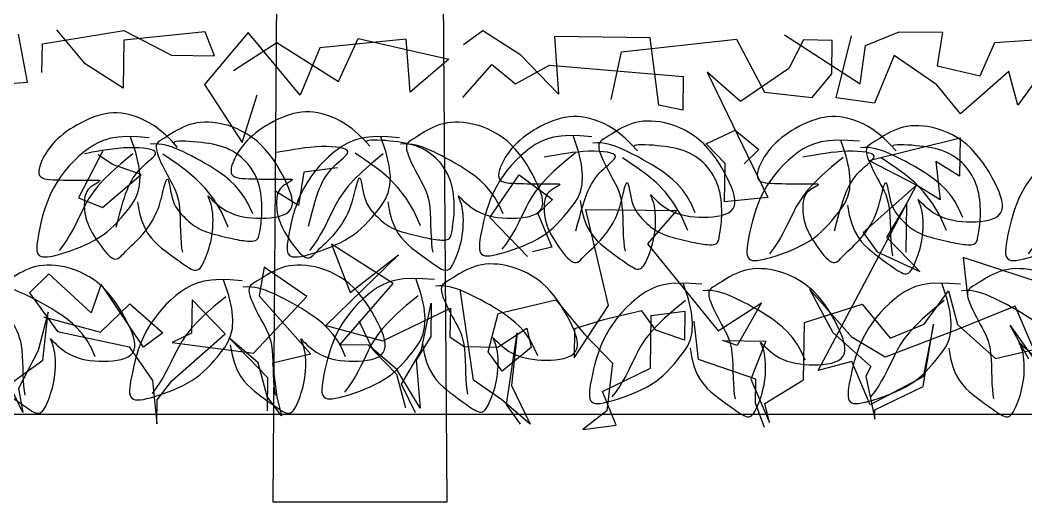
# Model space of a CAD drawing. Extents: x 941299 to 942979, y 2579300 to 2579597.
# Drawn here: x 941851.065 to 941854.427, y 2579503.507 to 2579505.115 of the extents above; entities that cross this region are included whole.
import ezdxf

# ---------------------------------------------------------------- set-up
doc = ezdxf.new("R2010")
doc.units = 0
doc.layers.get('0').update_dxf_attribs({"linetype": 'CONTINUOUS'})
for name, color, linetype in [('fz', 7, 'CONTINUOUS'), ('LH', 94, 'CONTINUOUS'), ('尺寸标注', 2, 'CONTINUOUS'), ('灯杆', 4, 'CONTINUOUS')]:
    doc.layers.add(name, color=color, linetype=linetype)

# ---------------------------------------------------------------- blocks, each defined once
blk = doc.blocks.new('低路灯')
at = {"layer": '灯杆'}
for p, q in [((-0.1519, 19.7546), (-0.291, 0)), ((0.291, 0), (0.1519, 19.7546)), ((-0.291, 0), (0.291, 0))]:
    blk.add_line(p, q, dxfattribs=at)
blk = doc.blocks.new('LIM43')
at = {"color": 98}
for p, q in [((942285.2907, 2579500.6116), (942285.2609, 2579500.7719)), ((942285.3405, 2579500.7388), (942285.6132, 2579500.7831)), ((942285.4836, 2579500.6729), (942285.3891, 2579500.7861)), ((942285.8852, 2579500.7793), (942285.6127, 2579500.7511)), ((942285.6132, 2579500.7831), (942285.7721, 2579500.7009)), ((942286.0292, 2579500.7774), (942285.8828, 2579500.6035)), ((942285.9161, 2579500.699), (942285.8852, 2579500.7793)), ((942286.2023, 2579500.5672), (942286.0292, 2579500.7774)), ((942286.8134, 2579500.7827), (942286.7487, 2579500.7356)), ((942286.9403, 2579500.701), (942286.8134, 2579500.7827)), ((942287.8214, 2579500.7689), (942288.0753, 2579500.6055)), ((942288.093, 2579500.7332), (942288.2057, 2579500.7796)), ((942288.2057, 2579500.7796), (942288.3497, 2579500.7777)), ((942288.3497, 2579500.7777), (942288.3321, 2579500.666)), ((942285.3392, 2579500.6429), (942285.3405, 2579500.7388)), ((942285.6127, 2579500.7511), (942285.6105, 2579500.5912)), ((942285.9794, 2579500.6501), (942286.1247, 2579500.7441)), ((942286.1247, 2579500.7441), (942286.331, 2579500.6134)), ((942286.557, 2579500.7542), (942286.2685, 2579500.7261)), ((942286.331, 2579500.6134), (942286.397, 2579500.7564)), ((942286.397, 2579500.7564), (942286.7001, 2579500.6883)), ((942286.5706, 2579500.5781), (942286.557, 2579500.7542)), ((942287.3732, 2579500.759), (942287.0532, 2579500.7634)), ((942287.0532, 2579500.7634), (942287.0666, 2579500.5713)), ((942287.2765, 2579500.7124), (942287.6612, 2579500.7551)), ((942287.4021, 2579500.5348), (942287.3732, 2579500.759)), ((942287.6612, 2579500.7551), (942287.7548, 2579500.5779)), ((942287.8852, 2579500.752), (942287.8359, 2579500.6568)), ((942287.9812, 2579500.7507), (942287.8852, 2579500.752)), ((942287.9797, 2579500.6388), (942287.9812, 2579500.7507)), ((942287.9946, 2579500.5587), (942288.0454, 2579500.7658)), ((942288.4757, 2579500.632), (942288.5252, 2579500.7433)), ((942288.5252, 2579500.7433), (942288.7175, 2579500.7566)), ((942285.7721, 2579500.7009), (942285.9161, 2579500.699)), ((942286.2685, 2579500.7261), (942286.2023, 2579500.5672)), ((942287.0666, 2579500.5713), (942286.9403, 2579500.701)), ((942287.2424, 2579500.5529), (942287.2765, 2579500.7124)), ((942288.0753, 2579500.6055), (942288.093, 2579500.7332)), ((942288.1886, 2579500.6999), (942288.1224, 2579500.5409)), ((942288.3313, 2579500.602), (942288.1886, 2579500.6999)), ((942285.6105, 2579500.5912), (942285.4836, 2579500.6729)), ((942286.7001, 2579500.6883), (942286.5706, 2579500.5781)), ((942286.7463, 2579500.5597), (942286.8439, 2579500.6703)), ((942286.8439, 2579500.6703), (942286.923, 2579500.6053)), ((942286.923, 2579500.6053), (942287.0359, 2579500.6677)), ((942287.0359, 2579500.6677), (942287.4835, 2579500.6296)), ((942288.7166, 2579500.6927), (942288.6024, 2579500.5344)), ((942287.6744, 2579500.547), (942287.5637, 2579500.6445)), ((942287.5637, 2579500.6445), (942287.766, 2579500.226)), ((942287.8359, 2579500.6568), (942287.6744, 2579500.547)), ((942287.9146, 2579500.5598), (942287.9797, 2579500.6388)), ((942288.3321, 2579500.666), (942288.4757, 2579500.632)), ((942288.5719, 2579500.6467), (942288.41, 2579500.505)), ((942288.6024, 2579500.5344), (942288.5719, 2579500.6467)), ((942284.9543, 2579500.5842), (942285.2907, 2579500.6116)), ((942285.8828, 2579500.6035), (942286.0081, 2579500.4099)), ((942287.4835, 2579500.6296), (942287.4819, 2579500.5177)), ((942288.41, 2579500.505), (942288.3313, 2579500.602)), ((942286.0081, 2579500.4099), (942286.0583, 2579500.5691)), ((942287.7548, 2579500.5779), (942287.9146, 2579500.5598)), ((942287.4819, 2579500.5177), (942287.4021, 2579500.5348)), ((942288.1224, 2579500.5409), (942287.9946, 2579500.5587)), ((942287.5604, 2579500.4047), (942287.6571, 2579500.4513)), ((942287.6571, 2579500.4513), (942287.7362, 2579500.3863)), ((942287.6235, 2579500.3399), (942287.5604, 2579500.4047)), ((942288.1038, 2579500.3493), (942288.4089, 2579500.4251)), ((942288.4089, 2579500.4251), (942288.4071, 2579500.2972)), ((942285.5437, 2579500.3843), (942285.4615, 2579500.2255)), ((942285.575, 2579500.3359), (942285.5275, 2579500.3685)), ((942287.7362, 2579500.3863), (942287.6875, 2579500.339)), ((942285.6706, 2579500.3026), (942285.575, 2579500.3359)), ((942287.6218, 2579500.212), (942287.6235, 2579500.3399)), ((942288.2627, 2579500.2672), (942288.1038, 2579500.3493)), ((942288.3278, 2579500.3462), (942288.342, 2579500.2181)), ((942288.4071, 2579500.2972), (942288.3278, 2579500.3462)), ((942285.5411, 2579500.1925), (942285.6706, 2579500.3026)), ((942286.2148, 2579500.3112), (942286.1973, 2579500.1995)), ((942286.3271, 2579500.3256), (942286.2148, 2579500.3112)), ((942286.8369, 2579500.1588), (942286.9349, 2579500.3013)), ((942286.9349, 2579500.3013), (942287.0458, 2579500.2199)), ((942287.9341, 2579499.6481), (942288.2627, 2579500.2672)), ((942288.2627, 2579500.2672), (942288.0845, 2579500.1097)), ((942288.342, 2579500.2181), (942288.2627, 2579500.2672)), ((942286.1973, 2579500.1995), (942286.118, 2579500.2485)), ((942285.4615, 2579500.2255), (942285.5411, 2579500.1925)), ((942287.0458, 2579500.2199), (942286.9971, 2579500.1726)), ((942287.766, 2579500.226), (942287.6218, 2579500.212)), ((942288.1643, 2579500.0927), (942288.2298, 2579500.2037)), ((942288.2298, 2579500.2037), (942288.2276, 2579500.0438)), ((942286.9971, 2579500.1726), (942287.0436, 2579500.06)), ((942287.1573, 2579500.1864), (942287.4613, 2579500.1822)), ((942287.233, 2579499.8656), (942287.1573, 2579500.1864)), ((942287.4613, 2579500.1822), (942287.3638, 2579500.0716)), ((942286.9631, 2579500.0291), (942286.8369, 2579500.1588)), ((942288.0845, 2579500.1097), (942288.1316, 2579500.0451)), ((942286.5138, 2579499.9393), (942286.3076, 2579500.0701)), ((942286.3076, 2579500.0701), (942286.3694, 2579499.9093)), ((942287.3638, 2579500.0716), (942287.5999, 2579499.7806)), ((942288.2747, 2579499.9792), (942288.1643, 2579500.0927)), ((942286.5311, 2579500.035), (942286.2878, 2579499.7985)), ((942286.3694, 2579499.9093), (942286.5311, 2579500.035)), ((942287.0436, 2579500.06), (942286.9794, 2579500.0449)), ((942288.1316, 2579500.0451), (942288.2747, 2579499.9792)), ((942288.6743, 2579499.9418), (942288.4194, 2579500.0252)), ((942288.4194, 2579500.0252), (942288.4337, 2579499.8971)), ((942285.362, 2579499.9711), (942285.2971, 2579499.908)), ((942285.5043, 2579499.8412), (942285.362, 2579499.9711)), ((942286.0825, 2579499.9932), (942286.0652, 2579499.8975)), ((942286.2252, 2579499.8953), (942286.0825, 2579499.9932)), ((942285.5376, 2579499.9367), (942285.5043, 2579499.8412)), ((942285.6787, 2579499.7269), (942285.5376, 2579499.9367)), ((942286.335, 2579499.7339), (942286.5138, 2579499.9393)), ((942285.2971, 2579499.908), (942285.3914, 2579499.7788)), ((942286.0465, 2579499.7059), (942286.2252, 2579499.8953)), ((942286.0652, 2579499.8975), (942286.2385, 2579499.7033)), ((942286.7815, 2579499.6159), (942286.7376, 2579499.9203)), ((942287.9059, 2579499.9203), (942287.9839, 2579499.7753)), ((942288.0477, 2579499.7585), (942287.9059, 2579499.9203)), ((942288.2883, 2579499.8032), (942288.3699, 2579499.914)), ((942288.3699, 2579499.914), (942288.4003, 2579499.8016)), ((942285.5354, 2579499.7768), (942285.6327, 2579499.8714)), ((942285.6327, 2579499.8714), (942285.7434, 2579499.774)), ((942285.8409, 2579499.8846), (942285.8394, 2579499.7727)), ((942285.9514, 2579499.7711), (942285.8409, 2579499.8846)), ((942286.6068, 2579499.7142), (942286.6409, 2579499.8736)), ((942286.6409, 2579499.8736), (942286.6394, 2579499.7617)), ((942286.8645, 2579499.8386), (942287.0572, 2579499.8839)), ((942287.0572, 2579499.8839), (942287.1517, 2579499.7707)), ((942287.1186, 2579499.6912), (942287.233, 2579499.8656)), ((942287.5999, 2579499.7806), (942287.7452, 2579499.8745)), ((942287.7452, 2579499.8745), (942287.6632, 2579499.7318)), ((942287.8883, 2579499.8086), (942288.0812, 2579499.8699)), ((942288.0812, 2579499.8699), (942288.1757, 2579499.7567)), ((942288.5932, 2579499.863), (942288.4001, 2579499.7856)), ((942288.6553, 2579499.7182), (942288.5932, 2579499.863)), ((942285.3603, 2579499.8432), (942285.3265, 2579499.7157)), ((942285.3421, 2579499.6835), (942285.3603, 2579499.8432)), ((942285.344, 2579499.8274), (942285.5354, 2579499.7768)), ((942286.4792, 2579499.7479), (942286.7047, 2579499.8568)), ((942286.7047, 2579499.8568), (942286.7034, 2579499.7609)), ((942286.8308, 2579499.7112), (942286.8645, 2579499.8386)), ((942287.3447, 2579499.848), (942287.2163, 2579499.8178)), ((942287.3919, 2579499.7834), (942287.3447, 2579499.848)), ((942287.3741, 2579499.6558), (942287.3765, 2579499.8316)), ((942287.3765, 2579499.8316), (942287.4888, 2579499.8461)), ((942287.4888, 2579499.8461), (942287.4874, 2579499.7502)), ((942286.2878, 2579499.7985), (942286.4792, 2579499.7479)), ((942286.4468, 2579499.7164), (942286.4001, 2579499.813)), ((942287.2163, 2579499.8178), (942287.1199, 2579499.7872)), ((942287.5346, 2579499.6856), (942287.5203, 2579499.8137)), ((942287.8857, 2579499.6168), (942287.8883, 2579499.8086)), ((942288.1757, 2579499.7567), (942288.2883, 2579499.8032)), ((942288.2855, 2579499.5953), (942288.3203, 2579499.8027)), ((942288.3203, 2579499.8027), (942288.2859, 2579499.6273)), ((942288.4003, 2579499.8016), (942288.5268, 2579499.688)), ((942288.6388, 2579499.6865), (942288.5763, 2579499.7992)), ((942288.5763, 2579499.7992), (942288.7019, 2579499.6216)), ((942285.3914, 2579499.7788), (942285.6307, 2579499.7276)), ((942285.7434, 2579499.774), (942285.6787, 2579499.7269)), ((942285.7732, 2579499.6137), (942285.9514, 2579499.7711)), ((942285.8394, 2579499.7727), (942285.775, 2579499.7416)), ((942286.6394, 2579499.7617), (942286.5903, 2579499.6825)), ((942286.7034, 2579499.7609), (942286.751, 2579499.7282)), ((942286.863, 2579499.7267), (942286.9599, 2579499.7893)), ((942286.8924, 2579499.5344), (942286.9276, 2579499.7738)), ((942286.9276, 2579499.7738), (942286.9092, 2579499.5982)), ((942286.9599, 2579499.7893), (942286.975, 2579499.7252)), ((942287.1199, 2579499.7872), (942287.1186, 2579499.6912)), ((942287.1517, 2579499.7707), (942287.2463, 2579499.6735)), ((942287.4874, 2579499.7502), (942287.3919, 2579499.7834)), ((942287.9839, 2579499.7753), (942288.1104, 2579499.6617)), ((942288.1588, 2579499.693), (942288.0477, 2579499.7585)), ((942288.4001, 2579499.7856), (942288.1588, 2579499.693)), ((942285.6307, 2579499.7276), (942285.7092, 2579499.6146)), ((942285.775, 2579499.7416), (942286.0465, 2579499.7059)), ((942286.0621, 2579499.6737), (942285.9672, 2579499.7549)), ((942285.9672, 2579499.7549), (942286.0934, 2579499.6253)), ((942286.431, 2579499.7326), (942286.335, 2579499.7339)), ((942286.5259, 2579499.6514), (942286.431, 2579499.7326)), ((942286.751, 2579499.7282), (942286.863, 2579499.7267)), ((942286.975, 2579499.7252), (942286.8779, 2579499.6466)), ((942287.6154, 2579499.7484), (942287.7594, 2579499.7464)), ((942287.6632, 2579499.7318), (942287.6154, 2579499.7484)), ((942287.7594, 2579499.7464), (942287.7097, 2579499.6192)), ((942285.3265, 2579499.7157), (942285.2608, 2579499.5887)), ((942286.2385, 2579499.7033), (942286.1101, 2579499.673)), ((942286.5257, 2579499.6354), (942286.4468, 2579499.7164)), ((942286.5412, 2579499.6032), (942286.6068, 2579499.7142)), ((942286.8779, 2579499.6466), (942286.8308, 2579499.7112)), ((942288.5268, 2579499.688), (942288.6553, 2579499.7182)), ((942285.2128, 2579499.5894), (942285.3421, 2579499.6835)), ((942286.0926, 2579499.5614), (942286.0621, 2579499.6737)), ((942286.1101, 2579499.673), (942286.1246, 2579499.5609)), ((942286.5903, 2579499.6825), (942286.6041, 2579499.5224)), ((942287.2463, 2579499.6735), (942287.2282, 2579499.5139)), ((942287.7257, 2579499.619), (942287.5346, 2579499.6856)), ((942288.0466, 2579499.6786), (942287.9341, 2579499.6481)), ((942288.1086, 2579499.5338), (942288.0466, 2579499.6786)), ((942288.1104, 2579499.6617), (942288.0939, 2579499.6299)), ((942285.2757, 2579499.5086), (942285.2134, 2579499.6373)), ((942286.0934, 2579499.6253), (942286.0919, 2579499.5134)), ((942286.5561, 2579499.523), (942286.5257, 2579499.6354)), ((942286.6041, 2579499.5224), (942286.5259, 2579499.6514)), ((942287.213, 2579499.578), (942287.3741, 2579499.6558)), ((942288.0939, 2579499.6299), (942288.124, 2579499.4856)), ((942288.2859, 2579499.6273), (942288.1086, 2579499.5338)), ((942285.7092, 2579499.6146), (942285.7232, 2579499.4705)), ((942285.7243, 2579499.5504), (942285.7732, 2579499.6137)), ((942286.5879, 2579499.5066), (942286.5412, 2579499.6032)), ((942286.8766, 2579499.5506), (942286.7815, 2579499.6159)), ((942286.9092, 2579499.5982), (942286.9715, 2579499.4694)), ((942287.7097, 2579499.6192), (942287.7717, 2579499.4745)), ((942287.7246, 2579499.5391), (942287.7257, 2579499.619)), ((942287.7566, 2579499.5386), (942287.8857, 2579499.6168)), ((942288.1244, 2579499.5176), (942288.2855, 2579499.5953)), ((942285.2608, 2579499.5887), (942285.2757, 2579499.5086)), ((942286.1397, 2579499.4968), (942286.0926, 2579499.5614)), ((942286.1246, 2579499.5609), (942286.1397, 2579499.4968)), ((942287.2595, 2579499.4655), (942287.213, 2579499.578)), ((942285.7232, 2579499.4705), (942285.7243, 2579499.5504)), ((942286.9715, 2579499.4694), (942286.8766, 2579499.5506)), ((942286.9395, 2579499.4698), (942286.8924, 2579499.5344)), ((942287.7555, 2579499.4587), (942287.7246, 2579499.5391)), ((942287.7717, 2579499.4745), (942287.7566, 2579499.5386)), ((942287.2282, 2579499.5139), (942287.1473, 2579499.451)), ((942288.124, 2579499.4856), (942288.1244, 2579499.5176)), ((942287.1473, 2579499.451), (942287.2595, 2579499.4655))]:
    blk.add_line(p, q, dxfattribs=at)
blk = doc.blocks.new('花')
at = {"layer": 'LH', "color": 12}
for p, q in [((0.6366, 0.4716), (0.6241, 0.4688)), ((0.6496, 0.4736), (0.6366, 0.4716)), ((0.6634, 0.4747), (0.6496, 0.4736)), ((0.6779, 0.4749), (0.6634, 0.4747)), ((0.6932, 0.4741), (0.6779, 0.4749)), ((0.7092, 0.4722), (0.6932, 0.4741)), ((0.7259, 0.4693), (0.7092, 0.4722)), ((0.5604, 0.4387), (0.5514, 0.4325)), ((0.5698, 0.4448), (0.5604, 0.4387)), ((0.5797, 0.4507), (0.5698, 0.4448)), ((0.5901, 0.4561), (0.5797, 0.4507)), ((0.6009, 0.461), (0.5901, 0.4561)), ((0.6123, 0.4652), (0.6009, 0.461)), ((0.6241, 0.4688), (0.6123, 0.4652)), ((0.7431, 0.4652), (0.7259, 0.4693)), ((0.7605, 0.4599), (0.7431, 0.4652)), ((0.7779, 0.4533), (0.7605, 0.4599)), ((0.7953, 0.4454), (0.7779, 0.4533)), ((0.8123, 0.4361), (0.7953, 0.4454)), ((-0.5172, 0.4041), (-0.5303, 0.4)), ((-0.5041, 0.4071), (-0.5172, 0.4041)), ((-0.4909, 0.4092), (-0.5041, 0.4071)), ((-0.4776, 0.4103), (-0.4909, 0.4092)), ((-0.4639, 0.4103), (-0.4776, 0.4103)), ((-0.4498, 0.4093), (-0.4639, 0.4103)), ((-0.4351, 0.4072), (-0.4498, 0.4093)), ((-0.4197, 0.4041), (-0.4351, 0.4072)), ((-0.4036, 0.3998), (-0.4197, 0.4041)), ((0.3964, 0.4039), (0.3674, 0.3998)), ((0.4303, 0.4061), (0.3964, 0.4039)), ((0.4295, 0.3534), (0.4075, 0.4044)), ((0.47, 0.4062), (0.4303, 0.4061)), ((0.5141, 0.4049), (0.5084, 0.4007)), ((0.5205, 0.4095), (0.5141, 0.4049)), ((0.5274, 0.4146), (0.5205, 0.4095)), ((0.5349, 0.4203), (0.5274, 0.4146)), ((0.5429, 0.4263), (0.5349, 0.4203)), ((0.5514, 0.4325), (0.5429, 0.4263)), ((0.8287, 0.4253), (0.8123, 0.4361)), ((0.8445, 0.4131), (0.8287, 0.4253)), ((0.8595, 0.3996), (0.8445, 0.4131)), ((-0.5828, 0.3754), (-0.5955, 0.3677)), ((-0.5698, 0.3826), (-0.5828, 0.3754)), ((-0.5567, 0.3892), (-0.5698, 0.3826)), ((-0.5435, 0.395), (-0.5567, 0.3892)), ((-0.5303, 0.4), (-0.5435, 0.395)), ((-0.3867, 0.3941), (-0.4036, 0.3998)), ((-0.369, 0.3867), (-0.3867, 0.3941)), ((-0.3504, 0.3772), (-0.369, 0.3867)), ((-0.331, 0.3653), (-0.3504, 0.3772)), ((0.3021, 0.3764), (0.2851, 0.3652)), ((0.321, 0.3859), (0.3021, 0.3764)), ((0.3425, 0.3937), (0.321, 0.3859)), ((0.3674, 0.3998), (0.3425, 0.3937)), ((0.4891, 0.387), (0.4751, 0.385)), ((0.5023, 0.3878), (0.4891, 0.387)), ((0.4954, 0.3823), (0.4953, 0.3759)), ((0.4953, 0.3759), (0.4968, 0.3682)), ((0.4969, 0.3877), (0.4954, 0.3823)), ((0.4996, 0.3924), (0.4969, 0.3877)), ((0.5035, 0.3966), (0.4996, 0.3924)), ((0.5147, 0.3874), (0.5023, 0.3878)), ((0.5084, 0.4007), (0.5035, 0.3966)), ((0.5267, 0.3861), (0.5147, 0.3874)), ((0.5385, 0.3838), (0.5267, 0.3861)), ((0.5503, 0.3808), (0.5385, 0.3838)), ((0.5622, 0.3771), (0.5503, 0.3808)), ((0.5745, 0.373), (0.5622, 0.3771)), ((0.5875, 0.3683), (0.5745, 0.373)), ((0.8738, 0.3851), (0.8595, 0.3996)), ((0.8872, 0.3699), (0.8738, 0.3851)), ((0.8998, 0.3542), (0.8872, 0.3699)), ((-0.6308, 0.3427), (-0.6414, 0.334)), ((-0.6196, 0.3512), (-0.6308, 0.3427)), ((-0.6078, 0.3596), (-0.6196, 0.3512)), ((-0.5955, 0.3677), (-0.6078, 0.3596)), ((-0.3106, 0.3508), (-0.331, 0.3653)), ((-0.2893, 0.3332), (-0.3106, 0.3508)), ((0.2535, 0.3385), (0.2384, 0.3231)), ((0.2691, 0.3526), (0.2535, 0.3385)), ((0.2851, 0.3652), (0.2691, 0.3526)), ((0.4201, 0.348), (0.3832, 0.3123)), ((0.4433, 0.3104), (0.4295, 0.3534)), ((0.4968, 0.3682), (0.5, 0.3591)), ((0.5, 0.3591), (0.5045, 0.3487)), ((0.5045, 0.3487), (0.5103, 0.3374)), ((0.5103, 0.3374), (0.5169, 0.3254)), ((0.601, 0.3633), (0.5875, 0.3683)), ((0.6152, 0.3577), (0.601, 0.3633)), ((0.63, 0.3515), (0.6152, 0.3577)), ((0.6454, 0.3448), (0.63, 0.3515)), ((0.6615, 0.3373), (0.6454, 0.3448)), ((0.6782, 0.3292), (0.6615, 0.3373)), ((0.9116, 0.3382), (0.8998, 0.3542)), ((0.9225, 0.3222), (0.9116, 0.3382)), ((-0.6691, 0.3072), (-0.6772, 0.2977)), ((-0.6605, 0.3163), (-0.6691, 0.3072)), ((-0.6512, 0.3253), (-0.6605, 0.3163)), ((-0.6414, 0.334), (-0.6512, 0.3253)), ((-0.267, 0.3124), (-0.2893, 0.3332)), ((-0.2776, 0.3296), (-0.2796, 0.3273)), ((-0.2724, 0.3315), (-0.2776, 0.3296)), ((-0.2646, 0.333), (-0.2724, 0.3315)), ((-0.2545, 0.3341), (-0.2646, 0.333)), ((-0.2428, 0.3349), (-0.2545, 0.3341)), ((-0.2299, 0.3354), (-0.2428, 0.3349)), ((-0.2163, 0.3356), (-0.2299, 0.3354)), ((-0.2025, 0.3355), (-0.2163, 0.3356)), ((-0.1889, 0.3352), (-0.2025, 0.3355)), ((-0.1756, 0.3347), (-0.1889, 0.3352)), ((-0.1627, 0.3338), (-0.1756, 0.3347)), ((-0.1502, 0.3326), (-0.1627, 0.3338)), ((-0.1379, 0.3309), (-0.1502, 0.3326)), ((-0.1261, 0.3288), (-0.1379, 0.3309)), ((-0.1145, 0.3262), (-0.1261, 0.3288)), ((-0.1034, 0.323), (-0.1145, 0.3262)), ((-0.0926, 0.3192), (-0.1034, 0.323)), ((-0.0822, 0.3148), (-0.0926, 0.3192)), ((-0.0723, 0.3098), (-0.0822, 0.3148)), ((-0.0627, 0.3043), (-0.0723, 0.3098)), ((-0.0535, 0.2983), (-0.0627, 0.3043)), ((0.2238, 0.3066), (0.21, 0.2891)), ((0.2384, 0.3231), (0.2238, 0.3066)), ((0.3832, 0.3123), (0.3533, 0.281)), ((0.45, 0.2744), (0.4433, 0.3104)), ((0.5169, 0.3254), (0.5242, 0.3132)), ((0.5242, 0.3132), (0.5318, 0.3009)), ((0.6956, 0.3202), (0.6782, 0.3292)), ((0.7136, 0.3104), (0.6956, 0.3202)), ((0.732, 0.2992), (0.7136, 0.3104)), ((0.9325, 0.3065), (0.9225, 0.3222)), ((0.9415, 0.2913), (0.9325, 0.3065)), ((-0.6917, 0.2777), (-0.6983, 0.267)), ((-0.6847, 0.2879), (-0.6917, 0.2777)), ((-0.6772, 0.2977), (-0.6847, 0.2879)), ((-0.5503, 0.2725), (-0.5639, 0.2687)), ((-0.5352, 0.2765), (-0.5503, 0.2725)), ((-0.5189, 0.2807), (-0.5352, 0.2765)), ((-0.5016, 0.2848), (-0.5189, 0.2807)), ((-0.4836, 0.2888), (-0.5016, 0.2848)), ((-0.4653, 0.2923), (-0.4836, 0.2888)), ((-0.447, 0.2954), (-0.4653, 0.2923)), ((-0.4289, 0.2977), (-0.447, 0.2954)), ((-0.4114, 0.2993), (-0.4289, 0.2977)), ((-0.3949, 0.3002), (-0.4114, 0.2993)), ((-0.3799, 0.3003), (-0.3949, 0.3002)), ((-0.3666, 0.2996), (-0.3799, 0.3003)), ((-0.3555, 0.2981), (-0.3666, 0.2996)), ((-0.3469, 0.2958), (-0.3555, 0.2981)), ((-0.3528, 0.2656), (-0.3467, 0.2722)), ((-0.3413, 0.2926), (-0.3469, 0.2958)), ((-0.3467, 0.2722), (-0.342, 0.2784)), ((-0.342, 0.2784), (-0.3393, 0.2838)), ((-0.3389, 0.2886), (-0.3413, 0.2926)), ((-0.3393, 0.2838), (-0.3389, 0.2886)), ((-0.2887, 0.2709), (-0.3142, 0.2852)), ((-0.2597, 0.2546), (-0.2887, 0.2709)), ((-0.0448, 0.2918), (-0.0535, 0.2983)), ((-0.0365, 0.2849), (-0.0448, 0.2918)), ((-0.0287, 0.2775), (-0.0365, 0.2849)), ((-0.0214, 0.2698), (-0.0287, 0.2775)), ((-0.0145, 0.2617), (-0.0214, 0.2698)), ((0.1971, 0.2707), (0.1851, 0.2516)), ((0.21, 0.2891), (0.1971, 0.2707)), ((0.3533, 0.281), (0.3296, 0.2535)), ((0.4509, 0.2443), (0.45, 0.2744)), ((0.5318, 0.3009), (0.5395, 0.2889)), ((0.5395, 0.2889), (0.547, 0.2775)), ((0.547, 0.2775), (0.554, 0.2669)), ((0.7506, 0.2864), (0.732, 0.2992)), ((0.7689, 0.2715), (0.7506, 0.2864)), ((0.7869, 0.254), (0.7689, 0.2715)), ((0.9494, 0.2767), (0.9415, 0.2913)), ((0.9559, 0.2627), (0.9494, 0.2767)), ((-0.7098, 0.2444), (-0.7146, 0.2331)), ((-0.7044, 0.2558), (-0.7098, 0.2444)), ((-0.6983, 0.267), (-0.7044, 0.2558)), ((-0.5639, 0.2687), (-0.5755, 0.2654)), ((-0.382, 0.2348), (-0.3749, 0.2429)), ((-0.3749, 0.2429), (-0.3674, 0.2508)), ((-0.3674, 0.2508), (-0.3598, 0.2584)), ((-0.3598, 0.2584), (-0.3528, 0.2656)), ((-0.2285, 0.2353), (-0.2597, 0.2546)), ((-0.0081, 0.2531), (-0.0145, 0.2617)), ((-0.0021, 0.2443), (-0.0081, 0.2531)), ((0.0033, 0.235), (-0.0021, 0.2443)), ((0.1851, 0.2516), (0.1743, 0.232)), ((0.3296, 0.2535), (0.311, 0.2291)), ((0.4471, 0.2192), (0.4509, 0.2443)), ((0.554, 0.2669), (0.5606, 0.2568)), ((0.5606, 0.2568), (0.5668, 0.2468)), ((0.5668, 0.2468), (0.5724, 0.2364)), ((0.5724, 0.2364), (0.5775, 0.2253)), ((0.8042, 0.2335), (0.7869, 0.254)), ((0.9608, 0.2496), (0.9559, 0.2627)), ((0.964, 0.2372), (0.9608, 0.2496)), ((0.9651, 0.2258), (0.964, 0.2372)), ((-0.7212, 0.2114), (-0.7228, 0.2017)), ((-0.7184, 0.222), (-0.7212, 0.2114)), ((-0.7146, 0.2331), (-0.7184, 0.222)), ((-0.4061, 0.1988), (-0.4008, 0.2084)), ((-0.4008, 0.2084), (-0.395, 0.2175)), ((-0.395, 0.2175), (-0.3887, 0.2263)), ((-0.3887, 0.2263), (-0.382, 0.2348)), ((-0.2954, 0.2), (-0.2937, 0.203)), ((-0.2937, 0.203), (-0.2919, 0.2039)), ((-0.2919, 0.2039), (-0.29, 0.2024)), ((-0.29, 0.2024), (-0.288, 0.1984)), ((-0.1961, 0.2122), (-0.2285, 0.2353)), ((-0.1637, 0.1842), (-0.1961, 0.2122)), ((0.0082, 0.2254), (0.0033, 0.235)), ((0.0127, 0.2155), (0.0082, 0.2254)), ((0.0166, 0.2052), (0.0127, 0.2155)), ((0.02, 0.1945), (0.0166, 0.2052)), ((0.1648, 0.2119), (0.1566, 0.1916)), ((0.1743, 0.232), (0.1648, 0.2119)), ((0.2967, 0.2074), (0.2857, 0.1875)), ((0.311, 0.2291), (0.2967, 0.2074)), ((0.4399, 0.198), (0.4471, 0.2192)), ((0.5775, 0.2253), (0.582, 0.2129)), ((0.582, 0.2129), (0.5861, 0.1991)), ((0.682, 0.2284), (0.682, 0.2291)), ((0.682, 0.2291), (0.6836, 0.2281)), ((0.6831, 0.2259), (0.682, 0.2284)), ((0.6852, 0.222), (0.6831, 0.2259)), ((0.6836, 0.2281), (0.6869, 0.2253)), ((0.688, 0.2166), (0.6852, 0.222)), ((0.6869, 0.2253), (0.6919, 0.221)), ((0.6911, 0.2099), (0.688, 0.2166)), ((0.6944, 0.202), (0.6911, 0.2099)), ((0.6919, 0.221), (0.6984, 0.2155)), ((0.6974, 0.1929), (0.6944, 0.202)), ((0.6984, 0.2155), (0.7063, 0.2092)), ((0.7063, 0.2092), (0.7154, 0.2025)), ((0.7154, 0.2025), (0.7257, 0.1957)), ((0.8205, 0.2097), (0.8042, 0.2335)), ((0.8356, 0.182), (0.8205, 0.2097)), ((0.9544, 0.1981), (0.9605, 0.2062)), ((0.9605, 0.2062), (0.964, 0.2155)), ((0.964, 0.2155), (0.9651, 0.2258)), ((-0.7228, 0.2017), (-0.723, 0.1931)), ((-0.723, 0.1931), (-0.7218, 0.1859)), ((-0.7218, 0.1859), (-0.7189, 0.1803)), ((-0.7189, 0.1803), (-0.7145, 0.1761)), ((-0.7145, 0.1761), (-0.7087, 0.1731)), ((-0.7087, 0.1731), (-0.7016, 0.1713)), ((-0.7016, 0.1713), (-0.6933, 0.1703)), ((-0.6933, 0.1703), (-0.6839, 0.17)), ((-0.6839, 0.17), (-0.6736, 0.1701)), ((-0.6736, 0.1701), (-0.6625, 0.1706)), ((-0.6625, 0.1706), (-0.6506, 0.1712)), ((-0.6506, 0.1712), (-0.6383, 0.1719)), ((-0.6383, 0.1719), (-0.6256, 0.1727)), ((-0.6256, 0.1727), (-0.6128, 0.1735)), ((-0.6128, 0.1735), (-0.6001, 0.1744)), ((-0.6001, 0.1744), (-0.5877, 0.1754)), ((-0.5877, 0.1754), (-0.5757, 0.1764)), ((-0.5757, 0.1764), (-0.5644, 0.1774)), ((-0.5644, 0.1774), (-0.5539, 0.1785)), ((-0.5539, 0.1785), (-0.5445, 0.1794)), ((-0.5445, 0.1794), (-0.5362, 0.1803)), ((-0.5362, 0.1803), (-0.5291, 0.1808)), ((-0.5294, 0.1686), (-0.5348, 0.1647)), ((-0.5245, 0.1721), (-0.5294, 0.1686)), ((-0.5291, 0.1808), (-0.5235, 0.1811)), ((-0.5204, 0.175), (-0.5245, 0.1721)), ((-0.5235, 0.1811), (-0.5194, 0.181)), ((-0.5176, 0.1774), (-0.5204, 0.175)), ((-0.5194, 0.181), (-0.517, 0.1804)), ((-0.5164, 0.1792), (-0.5176, 0.1774)), ((-0.517, 0.1804), (-0.5164, 0.1792)), ((-0.4198, 0.1674), (-0.4157, 0.1784)), ((-0.4157, 0.1784), (-0.4111, 0.1888)), ((-0.4111, 0.1888), (-0.4061, 0.1988)), ((-0.3029, 0.1655), (-0.3015, 0.1739)), ((-0.3015, 0.1739), (-0.3001, 0.1819)), ((-0.3001, 0.1819), (-0.2986, 0.1891)), ((-0.2986, 0.1891), (-0.297, 0.1952)), ((-0.297, 0.1952), (-0.2954, 0.2)), ((-0.288, 0.1984), (-0.2858, 0.1921)), ((-0.2858, 0.1921), (-0.2835, 0.184)), ((-0.2835, 0.184), (-0.2809, 0.1747)), ((-0.2809, 0.1747), (-0.278, 0.1644)), ((-0.1322, 0.1503), (-0.1637, 0.1842)), ((0.023, 0.1837), (0.02, 0.1945)), ((0.0254, 0.1727), (0.023, 0.1837)), ((0.0275, 0.1617), (0.0254, 0.1727)), ((0.1498, 0.1712), (0.1441, 0.1509)), ((0.1566, 0.1916), (0.1498, 0.1712)), ((0.277, 0.169), (0.2696, 0.1513)), ((0.2857, 0.1875), (0.277, 0.169)), ((0.42, 0.1633), (0.4305, 0.1797)), ((0.4305, 0.1797), (0.4399, 0.198)), ((0.4485, 0.19), (0.4569, 0.1573)), ((0.5861, 0.1991), (0.5896, 0.1832)), ((0.5896, 0.1832), (0.5926, 0.1651)), ((0.7001, 0.1829), (0.6974, 0.1929)), ((0.7023, 0.1721), (0.7001, 0.1829)), ((0.704, 0.1607), (0.7023, 0.1721)), ((0.7257, 0.1957), (0.737, 0.1893)), ((0.737, 0.1893), (0.7492, 0.1834)), ((0.7492, 0.1834), (0.762, 0.1786)), ((0.762, 0.1786), (0.7756, 0.1747)), ((0.7756, 0.1747), (0.7896, 0.1717)), ((0.7896, 0.1717), (0.8042, 0.1696)), ((0.8042, 0.1696), (0.8191, 0.1684)), ((0.8191, 0.1684), (0.8343, 0.1679)), ((0.8343, 0.1679), (0.8496, 0.1682)), ((0.8496, 0.1682), (0.8651, 0.1692)), ((0.8651, 0.1692), (0.8805, 0.1708)), ((0.8805, 0.1708), (0.8956, 0.1732)), ((0.8956, 0.1732), (0.91, 0.1763)), ((0.91, 0.1763), (0.9234, 0.1803)), ((0.9234, 0.1803), (0.9355, 0.1852)), ((0.9355, 0.1852), (0.9459, 0.1911)), ((0.9459, 0.1911), (0.9544, 0.1981)), ((-0.5595, 0.1347), (-0.5611, 0.1289)), ((-0.5573, 0.1403), (-0.5595, 0.1347)), ((-0.5543, 0.1457), (-0.5573, 0.1403)), ((-0.5504, 0.1509), (-0.5543, 0.1457)), ((-0.5457, 0.1558), (-0.5504, 0.1509)), ((-0.5404, 0.1604), (-0.5457, 0.1558)), ((-0.5348, 0.1647), (-0.5404, 0.1604)), ((-0.4305, 0.1297), (-0.4272, 0.1434)), ((-0.4272, 0.1434), (-0.4236, 0.1558)), ((-0.4236, 0.1558), (-0.4198, 0.1674)), ((-0.3087, 0.1303), (-0.3071, 0.1393)), ((-0.3071, 0.1393), (-0.3056, 0.1482)), ((-0.3056, 0.1482), (-0.3042, 0.1569)), ((-0.3042, 0.1569), (-0.3029, 0.1655)), ((-0.278, 0.1644), (-0.2747, 0.1537)), ((-0.2747, 0.1537), (-0.2711, 0.1431)), ((-0.2711, 0.1431), (-0.2669, 0.1331)), ((-0.1029, 0.1097), (-0.1322, 0.1503)), ((0.0291, 0.1507), (0.0275, 0.1617)), ((0.0304, 0.1399), (0.0291, 0.1507)), ((0.0313, 0.1293), (0.0304, 0.1399)), ((0.1441, 0.1509), (0.1395, 0.1311)), ((0.2696, 0.1513), (0.2628, 0.1338)), ((0.3992, 0.1331), (0.4096, 0.1478)), ((0.4096, 0.1478), (0.42, 0.1633)), ((0.4569, 0.1573), (0.4671, 0.1299)), ((0.5926, 0.1651), (0.5952, 0.1453)), ((0.5952, 0.1453), (0.5976, 0.1247)), ((0.7053, 0.1487), (0.704, 0.1607)), ((0.7061, 0.1365), (0.7053, 0.1487)), ((0.7065, 0.1242), (0.7061, 0.1365)), ((-0.5626, 0.1166), (-0.5627, 0.1101)), ((-0.5627, 0.1101), (-0.5625, 0.1035)), ((-0.5621, 0.1228), (-0.5626, 0.1166)), ((-0.5625, 0.1035), (-0.5621, 0.0967)), ((-0.5611, 0.1289), (-0.5621, 0.1228)), ((-0.4374, 0.0971), (-0.4339, 0.1144)), ((-0.4339, 0.1144), (-0.4305, 0.1297)), ((-0.3181, 0.0929), (-0.3152, 0.1025)), ((-0.3152, 0.1025), (-0.3127, 0.112)), ((-0.3127, 0.112), (-0.3105, 0.1212)), ((-0.3105, 0.1212), (-0.3087, 0.1303)), ((-0.2669, 0.1331), (-0.2623, 0.1239)), ((-0.2623, 0.1239), (-0.2572, 0.1156)), ((-0.2572, 0.1156), (-0.2517, 0.108)), ((-0.2517, 0.108), (-0.246, 0.1012)), ((-0.246, 0.1012), (-0.24, 0.0949)), ((-0.0767, 0.0613), (-0.1029, 0.1097)), ((0.0319, 0.1191), (0.0313, 0.1293)), ((0.0323, 0.1094), (0.0319, 0.1191)), ((0.0324, 0.1001), (0.0323, 0.1094)), ((0.1357, 0.1118), (0.1327, 0.0934)), ((0.1395, 0.1311), (0.1357, 0.1118)), ((0.2561, 0.1163), (0.2492, 0.0987)), ((0.2628, 0.1338), (0.2561, 0.1163)), ((0.3669, 0.0935), (0.378, 0.106)), ((0.378, 0.106), (0.3887, 0.1192)), ((0.3887, 0.1192), (0.3992, 0.1331)), ((0.4671, 0.1299), (0.4785, 0.1072)), ((0.4785, 0.1072), (0.4909, 0.0886)), ((0.5976, 0.1247), (0.5999, 0.1039)), ((0.5999, 0.1039), (0.6024, 0.0837)), ((0.7059, 0.1), (0.7064, 0.112)), ((0.7064, 0.112), (0.7065, 0.1242)), ((-0.5621, 0.0967), (-0.5614, 0.0897)), ((-0.5614, 0.0897), (-0.5605, 0.0825)), ((-0.5605, 0.0825), (-0.5592, 0.0752)), ((-0.5592, 0.0752), (-0.5576, 0.0678)), ((-0.5576, 0.0678), (-0.5555, 0.0603)), ((-0.4452, 0.0553), (-0.4411, 0.0775)), ((-0.4411, 0.0775), (-0.4374, 0.0971)), ((-0.3299, 0.0634), (-0.3255, 0.0733)), ((-0.3255, 0.0733), (-0.3216, 0.0832)), ((-0.3216, 0.0832), (-0.3181, 0.0929)), ((-0.24, 0.0949), (-0.2338, 0.0891)), ((-0.2338, 0.0891), (-0.2276, 0.0837)), ((-0.2276, 0.0837), (-0.2213, 0.0785)), ((-0.2213, 0.0785), (-0.215, 0.0735)), ((-0.215, 0.0735), (-0.2087, 0.0688)), ((-0.2087, 0.0688), (-0.2022, 0.0642)), ((0.0306, 0.0614), (0.0311, 0.068)), ((0.0311, 0.068), (0.0316, 0.0753)), ((0.0316, 0.0753), (0.032, 0.083)), ((0.032, 0.083), (0.0322, 0.0913)), ((0.0322, 0.0913), (0.0324, 0.1001)), ((0.1303, 0.076), (0.1284, 0.0599)), ((0.1327, 0.0934), (0.1303, 0.076)), ((0.2418, 0.081), (0.2336, 0.063)), ((0.2492, 0.0987), (0.2418, 0.081)), ((0.3298, 0.0598), (0.343, 0.0704)), ((0.343, 0.0704), (0.3553, 0.0816)), ((0.3553, 0.0816), (0.3669, 0.0935)), ((0.4909, 0.0886), (0.5039, 0.0735)), ((0.5039, 0.0735), (0.5169, 0.0613)), ((0.6024, 0.0837), (0.6051, 0.0649)), ((0.7018, 0.0664), (0.7035, 0.0772)), ((0.7035, 0.0772), (0.7049, 0.0884)), ((0.7049, 0.0884), (0.7059, 0.1)), ((-0.5555, 0.0603), (-0.553, 0.0526)), ((-0.553, 0.0526), (-0.55, 0.0448)), ((-0.55, 0.0448), (-0.5465, 0.0369)), ((-0.5465, 0.0369), (-0.5425, 0.0289)), ((-0.4497, 0.0301), (-0.4452, 0.0553)), ((-0.3517, 0.0243), (-0.3456, 0.0338)), ((-0.3456, 0.0338), (-0.34, 0.0436)), ((-0.34, 0.0436), (-0.3347, 0.0534)), ((-0.3347, 0.0534), (-0.3299, 0.0634)), ((-0.2022, 0.0642), (-0.1956, 0.0598)), ((-0.1956, 0.0598), (-0.1886, 0.0557)), ((-0.1886, 0.0557), (-0.1813, 0.0518)), ((-0.1813, 0.0518), (-0.1735, 0.0483)), ((-0.1735, 0.0483), (-0.1652, 0.045)), ((-0.1652, 0.045), (-0.1563, 0.0421)), ((-0.1563, 0.0421), (-0.1469, 0.0394)), ((-0.1469, 0.0394), (-0.1371, 0.0371)), ((-0.1371, 0.0371), (-0.1271, 0.0349)), ((-0.1271, 0.0349), (-0.1169, 0.033)), ((0.0264, 0.0331), (0.0276, 0.0365)), ((0.0276, 0.0365), (0.0285, 0.0404)), ((0.0285, 0.0404), (0.0291, 0.0448)), ((0.0291, 0.0448), (0.0296, 0.0498)), ((0.0296, 0.0498), (0.0301, 0.0553)), ((0.0301, 0.0553), (0.0306, 0.0614)), ((0.1269, 0.0452), (0.1258, 0.032)), ((0.1284, 0.0599), (0.1269, 0.0452)), ((0.2243, 0.0446), (0.2137, 0.0259)), ((0.2336, 0.063), (0.2243, 0.0446)), ((0.2856, 0.0315), (0.3009, 0.0403)), ((0.3009, 0.0403), (0.3157, 0.0498)), ((0.3157, 0.0498), (0.3298, 0.0598)), ((0.5169, 0.0613), (0.5297, 0.0512)), ((0.5297, 0.0512), (0.5418, 0.0427)), ((0.5418, 0.0427), (0.553, 0.0353)), ((0.553, 0.0353), (0.5633, 0.0287)), ((0.6051, 0.0649), (0.6083, 0.0483)), ((0.6083, 0.0483), (0.6121, 0.0346)), ((0.6925, 0.0279), (0.6951, 0.0368)), ((0.6951, 0.0368), (0.6975, 0.0462)), ((0.6975, 0.0462), (0.6997, 0.0561)), ((0.6997, 0.0561), (0.7018, 0.0664)), ((-0.5425, 0.0289), (-0.538, 0.0208)), ((-0.538, 0.0208), (-0.533, 0.0126)), ((-0.533, 0.0126), (-0.5275, 0.0043)), ((-0.5275, 0.0043), (-0.5215, -0.0042)), ((-0.3719, -0.0028), (-0.3649, 0.0059)), ((-0.3649, 0.0059), (-0.3581, 0.015)), ((-0.3581, 0.015), (-0.3517, 0.0243)), ((-0.1169, 0.033), (-0.1068, 0.0312)), ((-0.1068, 0.0312), (-0.0968, 0.0296)), ((-0.0968, 0.0296), (-0.087, 0.0281)), ((-0.087, 0.0281), (-0.0776, 0.0267)), ((-0.0776, 0.0267), (-0.0685, 0.0254)), ((-0.0685, 0.0254), (-0.0598, 0.0242)), ((-0.0598, 0.0242), (-0.0514, 0.0232)), ((-0.0514, 0.0232), (-0.0434, 0.0222)), ((-0.0434, 0.0222), (-0.0357, 0.0214)), ((-0.0357, 0.0214), (-0.0283, 0.0208)), ((-0.0283, 0.0208), (-0.0213, 0.0204)), ((-0.0213, 0.0204), (-0.0145, 0.0201)), ((-0.0145, 0.0201), (-0.0082, 0.0201)), ((-0.0082, 0.0201), (-0.0022, 0.0202)), ((-0.0022, 0.0202), (0.0033, 0.0207)), ((0.0033, 0.0207), (0.0084, 0.0214)), ((0.0084, 0.0214), (0.0129, 0.0225)), ((0.0129, 0.0225), (0.0168, 0.0238)), ((0.0168, 0.0238), (0.0201, 0.0256)), ((0.0201, 0.0256), (0.0228, 0.0277)), ((0.0228, 0.0277), (0.0248, 0.0302)), ((0.0248, 0.0302), (0.0264, 0.0331)), ((0.1258, 0.032), (0.1253, 0.0203)), ((0.1253, 0.0203), (0.1255, 0.0101)), ((0.1255, 0.0101), (0.1265, 0.0014)), ((0.1265, 0.0014), (0.1284, -0.0058)), ((0.2137, 0.0259), (0.2013, 0.0065)), ((0.2103, -0.0035), (0.2244, 0.0022)), ((0.2244, 0.0022), (0.2392, 0.0086)), ((0.2392, 0.0086), (0.2545, 0.0156)), ((0.2545, 0.0156), (0.2701, 0.0232)), ((0.2701, 0.0232), (0.2856, 0.0315)), ((0.5633, 0.0287), (0.5727, 0.0228)), ((0.5727, 0.0228), (0.5814, 0.0174)), ((0.5814, 0.0174), (0.5896, 0.0126)), ((0.5896, 0.0126), (0.5974, 0.008)), ((0.5974, 0.008), (0.6048, 0.0037)), ((0.6048, 0.0037), (0.6121, -0.0006)), ((0.6817, -0.0025), (0.6845, 0.0041)), ((0.6845, 0.0041), (0.6873, 0.0115)), ((0.6873, 0.0115), (0.6899, 0.0194)), ((0.6899, 0.0194), (0.6925, 0.0279)), ((-0.5215, -0.0042), (-0.5151, -0.0128)), ((-0.5151, -0.0128), (-0.5083, -0.0215)), ((-0.5083, -0.0215), (-0.501, -0.0304)), ((-0.501, -0.0304), (-0.4935, -0.0391)), ((-0.3997, -0.0346), (-0.393, -0.0271)), ((-0.393, -0.0271), (-0.386, -0.0193)), ((-0.386, -0.0193), (-0.379, -0.0112)), ((-0.379, -0.0112), (-0.3719, -0.0028)), ((0.1284, -0.0058), (0.1313, -0.0115)), ((0.1313, -0.0115), (0.1354, -0.0157)), ((0.1354, -0.0157), (0.1407, -0.0184)), ((0.1407, -0.0184), (0.1473, -0.0196)), ((0.1473, -0.0196), (0.155, -0.0196)), ((0.155, -0.0196), (0.1639, -0.0183)), ((0.1639, -0.0183), (0.1739, -0.016)), ((0.1739, -0.016), (0.185, -0.0127)), ((0.185, -0.0127), (0.1971, -0.0085)), ((0.1971, -0.0085), (0.2103, -0.0035)), ((0.6121, -0.0006), (0.6193, -0.0049)), ((0.6193, -0.0049), (0.6263, -0.009)), ((0.6263, -0.009), (0.6332, -0.0129)), ((0.6332, -0.0129), (0.6399, -0.0162)), ((0.6399, -0.0162), (0.6462, -0.019)), ((0.6462, -0.019), (0.6522, -0.0209)), ((0.6522, -0.0209), (0.6578, -0.0218)), ((0.6578, -0.0218), (0.6628, -0.0215)), ((0.6628, -0.0215), (0.6674, -0.02)), ((0.6674, -0.02), (0.6715, -0.0172)), ((0.6715, -0.0172), (0.6752, -0.0133)), ((0.6752, -0.0133), (0.6786, -0.0084)), ((0.6786, -0.0084), (0.6817, -0.0025)), ((-0.4935, -0.0391), (-0.4858, -0.0475)), ((-0.4858, -0.0475), (-0.4782, -0.0552)), ((-0.4782, -0.0552), (-0.4707, -0.0622)), ((-0.4707, -0.0622), (-0.4634, -0.068)), ((-0.4308, -0.0707), (-0.4264, -0.0663)), ((-0.4264, -0.0663), (-0.4219, -0.061)), ((-0.4219, -0.061), (-0.4171, -0.0551)), ((-0.4171, -0.0551), (-0.4119, -0.0486)), ((-0.4119, -0.0486), (-0.406, -0.0418)), ((-0.406, -0.0418), (-0.3997, -0.0346)), ((0.105, -0.0634), (0.0946, -0.0688)), ((0.1159, -0.0585), (0.105, -0.0634)), ((0.1272, -0.0543), (0.1159, -0.0585)), ((0.139, -0.0507), (0.1272, -0.0543)), ((0.1515, -0.0479), (0.139, -0.0507)), ((0.1645, -0.0459), (0.1515, -0.0479)), ((0.1783, -0.0448), (0.1645, -0.0459)), ((0.1928, -0.0446), (0.1783, -0.0448)), ((0.2081, -0.0454), (0.1928, -0.0446)), ((0.2241, -0.0473), (0.2081, -0.0454)), ((0.2408, -0.0502), (0.2241, -0.0473)), ((0.258, -0.0543), (0.2408, -0.0502)), ((0.2754, -0.0596), (0.258, -0.0543)), ((0.2929, -0.0662), (0.2754, -0.0596)), ((0.3102, -0.0741), (0.2929, -0.0662)), ((-0.4634, -0.068), (-0.4567, -0.0725)), ((-0.4567, -0.0725), (-0.4504, -0.0754)), ((-0.4504, -0.0754), (-0.4449, -0.0765)), ((-0.4449, -0.0765), (-0.4398, -0.0759)), ((-0.4398, -0.0759), (-0.4352, -0.0739)), ((-0.4352, -0.0739), (-0.4308, -0.0707)), ((0.0498, -0.0992), (0.0423, -0.1049)), ((0.0578, -0.0932), (0.0498, -0.0992)), ((0.0663, -0.087), (0.0578, -0.0932)), ((0.0753, -0.0808), (0.0663, -0.087)), ((0.0847, -0.0747), (0.0753, -0.0808)), ((0.0946, -0.0688), (0.0847, -0.0747)), ((0.3272, -0.0834), (0.3102, -0.0741)), ((0.3436, -0.0942), (0.3272, -0.0834)), ((0.3594, -0.1064), (0.3436, -0.0942)), ((-0.1641, -0.1336), (-0.183, -0.1431)), ((-0.1426, -0.1258), (-0.1641, -0.1336)), ((-0.1177, -0.1197), (-0.1426, -0.1258)), ((-0.0887, -0.1156), (-0.1177, -0.1197)), ((-0.0548, -0.1134), (-0.0887, -0.1156)), ((-0.0555, -0.1661), (-0.0776, -0.1151)), ((-0.0151, -0.1133), (-0.0548, -0.1134)), ((0.0041, -0.1325), (-0.0099, -0.1345)), ((0.0172, -0.1317), (0.0041, -0.1325)), ((0.0118, -0.1318), (0.0103, -0.1372)), ((0.0145, -0.1271), (0.0118, -0.1318)), ((0.0184, -0.1229), (0.0145, -0.1271)), ((0.0296, -0.1321), (0.0172, -0.1317)), ((0.0233, -0.1188), (0.0184, -0.1229)), ((0.029, -0.1146), (0.0233, -0.1188)), ((0.0354, -0.11), (0.029, -0.1146)), ((0.0416, -0.1334), (0.0296, -0.1321)), ((0.0423, -0.1049), (0.0354, -0.11)), ((0.0534, -0.1357), (0.0416, -0.1334)), ((0.3744, -0.1199), (0.3594, -0.1064)), ((0.3887, -0.1344), (0.3744, -0.1199)), ((0.4021, -0.1496), (0.3887, -0.1344)), ((-0.216, -0.1669), (-0.2316, -0.181)), ((-0.2, -0.1543), (-0.216, -0.1669)), ((-0.183, -0.1431), (-0.2, -0.1543)), ((-0.0418, -0.2091), (-0.0555, -0.1661)), ((0.0103, -0.1372), (0.0102, -0.1436)), ((0.0102, -0.1436), (0.0117, -0.1513)), ((0.0117, -0.1513), (0.0149, -0.1604)), ((0.0149, -0.1604), (0.0195, -0.1708)), ((0.0652, -0.1387), (0.0534, -0.1357)), ((0.0771, -0.1424), (0.0652, -0.1387)), ((0.0894, -0.1465), (0.0771, -0.1424)), ((0.1024, -0.1512), (0.0894, -0.1465)), ((0.1159, -0.1562), (0.1024, -0.1512)), ((0.1301, -0.1618), (0.1159, -0.1562)), ((0.1449, -0.168), (0.1301, -0.1618)), ((0.1603, -0.1747), (0.1449, -0.168)), ((0.4147, -0.1653), (0.4021, -0.1496)), ((0.4265, -0.1813), (0.4147, -0.1653)), ((-0.2467, -0.1964), (-0.2612, -0.2129)), ((-0.2316, -0.181), (-0.2467, -0.1964)), ((-0.0649, -0.1715), (-0.1019, -0.2072)), ((0.0195, -0.1708), (0.0252, -0.1821)), ((0.0252, -0.1821), (0.0318, -0.1941)), ((0.0318, -0.1941), (0.0391, -0.2063)), ((0.1764, -0.1822), (0.1603, -0.1747)), ((0.1932, -0.1903), (0.1764, -0.1822)), ((0.2105, -0.1993), (0.1932, -0.1903)), ((0.2285, -0.2091), (0.2105, -0.1993)), ((0.4374, -0.1973), (0.4265, -0.1813)), ((0.4474, -0.213), (0.4374, -0.1973)), ((-0.2751, -0.2304), (-0.288, -0.2488)), ((-0.2612, -0.2129), (-0.2751, -0.2304)), ((-0.1019, -0.2072), (-0.1318, -0.2385)), ((-0.0351, -0.2451), (-0.0418, -0.2091)), ((0.0391, -0.2063), (0.0467, -0.2186)), ((0.0467, -0.2186), (0.0544, -0.2306)), ((0.0544, -0.2306), (0.0619, -0.242)), ((0.2469, -0.2203), (0.2285, -0.2091)), ((0.2655, -0.2331), (0.2469, -0.2203)), ((0.2838, -0.248), (0.2655, -0.2331)), ((0.4564, -0.2282), (0.4474, -0.213)), ((0.4643, -0.2428), (0.4564, -0.2282)), ((-0.3, -0.2679), (-0.3108, -0.2875)), ((-0.288, -0.2488), (-0.3, -0.2679)), ((-0.1555, -0.266), (-0.174, -0.2904)), ((-0.1318, -0.2385), (-0.1555, -0.266)), ((-0.0342, -0.2752), (-0.0351, -0.2451)), ((0.0619, -0.242), (0.069, -0.2526)), ((0.069, -0.2526), (0.0756, -0.2627)), ((0.0756, -0.2627), (0.0817, -0.2727)), ((0.3018, -0.2655), (0.2838, -0.248)), ((0.3191, -0.286), (0.3018, -0.2655)), ((0.4708, -0.2568), (0.4643, -0.2428)), ((0.4758, -0.2699), (0.4708, -0.2568)), ((-0.3108, -0.2875), (-0.3203, -0.3076)), ((-0.174, -0.2904), (-0.1884, -0.3121)), ((-0.0452, -0.3214), (-0.038, -0.3003)), ((-0.038, -0.3003), (-0.0342, -0.2752)), ((0.0817, -0.2727), (0.0873, -0.2831)), ((0.0873, -0.2831), (0.0924, -0.2942)), ((0.0924, -0.2942), (0.097, -0.3065)), ((0.1969, -0.2911), (0.197, -0.2904)), ((0.198, -0.2936), (0.1969, -0.2911)), ((0.197, -0.2904), (0.1985, -0.2914)), ((0.2001, -0.2975), (0.198, -0.2936)), ((0.1985, -0.2914), (0.2019, -0.2942)), ((0.2029, -0.3029), (0.2001, -0.2975)), ((0.2019, -0.2942), (0.2068, -0.2985)), ((0.2068, -0.2985), (0.2133, -0.304)), ((0.3354, -0.3098), (0.3191, -0.286)), ((0.4789, -0.2823), (0.4758, -0.2699)), ((0.48, -0.2937), (0.4789, -0.2823)), ((0.4789, -0.304), (0.48, -0.2937)), ((-0.3285, -0.3279), (-0.3353, -0.3483)), ((-0.3203, -0.3076), (-0.3285, -0.3279)), ((-0.1994, -0.332), (-0.2081, -0.3505)), ((-0.1884, -0.3121), (-0.1994, -0.332)), ((-0.0546, -0.3398), (-0.0452, -0.3214)), ((-0.0366, -0.3295), (-0.0282, -0.3622)), ((0.097, -0.3065), (0.101, -0.3204)), ((0.101, -0.3204), (0.1045, -0.3363)), ((0.206, -0.3096), (0.2029, -0.3029)), ((0.2093, -0.3175), (0.206, -0.3096)), ((0.2123, -0.3266), (0.2093, -0.3175)), ((0.215, -0.3366), (0.2123, -0.3266)), ((0.2133, -0.304), (0.2212, -0.3103)), ((0.2212, -0.3103), (0.2304, -0.317)), ((0.2304, -0.317), (0.2406, -0.3238)), ((0.2406, -0.3238), (0.2519, -0.3302)), ((0.2519, -0.3302), (0.2641, -0.3361)), ((0.2641, -0.3361), (0.2769, -0.3409)), ((0.3505, -0.3375), (0.3354, -0.3098)), ((0.4383, -0.3392), (0.4504, -0.3343)), ((0.4504, -0.3343), (0.4609, -0.3284)), ((0.4609, -0.3284), (0.4693, -0.3214)), ((0.4693, -0.3214), (0.4754, -0.3133)), ((0.4754, -0.3133), (0.4789, -0.304)), ((-0.341, -0.3686), (-0.3456, -0.3884)), ((-0.3353, -0.3483), (-0.341, -0.3686)), ((-0.2155, -0.3682), (-0.2223, -0.3857)), ((-0.2081, -0.3505), (-0.2155, -0.3682)), ((-0.0755, -0.3717), (-0.065, -0.3562)), ((-0.065, -0.3562), (-0.0546, -0.3398)), ((-0.0282, -0.3622), (-0.018, -0.3896)), ((0.1045, -0.3363), (0.1075, -0.3544)), ((0.1075, -0.3544), (0.1101, -0.3742)), ((0.2172, -0.3474), (0.215, -0.3366)), ((0.2189, -0.3588), (0.2172, -0.3474)), ((0.2202, -0.3708), (0.2189, -0.3588)), ((0.2769, -0.3409), (0.2905, -0.3448)), ((0.2905, -0.3448), (0.3046, -0.3478)), ((0.3046, -0.3478), (0.3191, -0.3499)), ((0.3191, -0.3499), (0.334, -0.3511)), ((0.334, -0.3511), (0.3492, -0.3516)), ((0.3492, -0.3516), (0.3645, -0.3513)), ((0.3645, -0.3513), (0.38, -0.3503)), ((0.38, -0.3503), (0.3954, -0.3487)), ((0.3954, -0.3487), (0.4105, -0.3463)), ((0.4105, -0.3463), (0.4249, -0.3432)), ((0.4249, -0.3432), (0.4383, -0.3392)), ((-0.3456, -0.3884), (-0.3494, -0.4077)), ((-0.229, -0.4032), (-0.2359, -0.4208)), ((-0.2223, -0.3857), (-0.229, -0.4032)), ((-0.1071, -0.4135), (-0.0963, -0.4003)), ((-0.0963, -0.4003), (-0.0859, -0.3864)), ((-0.0859, -0.3864), (-0.0755, -0.3717)), ((-0.018, -0.3896), (-0.0066, -0.4123)), ((0.1101, -0.3742), (0.1125, -0.3948)), ((0.1125, -0.3948), (0.1148, -0.4156)), ((0.221, -0.383), (0.2202, -0.3708)), ((0.2214, -0.3953), (0.221, -0.383)), ((0.2213, -0.4075), (0.2214, -0.3953)), ((-0.3524, -0.4261), (-0.3547, -0.4435)), ((-0.3494, -0.4077), (-0.3524, -0.4261)), ((-0.2359, -0.4208), (-0.2433, -0.4385)), ((-0.1298, -0.4379), (-0.1182, -0.426)), ((-0.1182, -0.426), (-0.1071, -0.4135)), ((-0.0066, -0.4123), (0.0058, -0.4309)), ((0.0058, -0.4309), (0.0188, -0.446)), ((0.1148, -0.4156), (0.1173, -0.4358)), ((0.1173, -0.4358), (0.12, -0.4546)), ((0.2184, -0.4423), (0.2198, -0.4311)), ((0.2198, -0.4311), (0.2208, -0.4195)), ((0.2208, -0.4195), (0.2213, -0.4075)), ((-0.3567, -0.4596), (-0.3582, -0.4743)), ((-0.3547, -0.4435), (-0.3567, -0.4596)), ((-0.2515, -0.4565), (-0.2607, -0.4749)), ((-0.2433, -0.4385), (-0.2515, -0.4565)), ((-0.1842, -0.4792), (-0.1694, -0.4697)), ((-0.1694, -0.4697), (-0.1553, -0.4597)), ((-0.1553, -0.4597), (-0.1421, -0.4491)), ((-0.1421, -0.4491), (-0.1298, -0.4379)), ((0.0188, -0.446), (0.0318, -0.4582)), ((0.0318, -0.4582), (0.0446, -0.4683)), ((0.0446, -0.4683), (0.0568, -0.4768)), ((0.12, -0.4546), (0.1232, -0.4712)), ((0.2124, -0.4733), (0.2147, -0.4634)), ((0.2147, -0.4634), (0.2167, -0.4531)), ((0.2167, -0.4531), (0.2184, -0.4423)), ((-0.3593, -0.4875), (-0.3598, -0.4992)), ((-0.3598, -0.4992), (-0.3596, -0.5094)), ((-0.3582, -0.4743), (-0.3593, -0.4875)), ((-0.2714, -0.4936), (-0.2838, -0.513)), ((-0.2607, -0.4749), (-0.2714, -0.4936)), ((-0.2459, -0.5109), (-0.2306, -0.5039)), ((-0.2306, -0.5039), (-0.215, -0.4963)), ((-0.215, -0.4963), (-0.1995, -0.488)), ((-0.1995, -0.488), (-0.1842, -0.4792)), ((0.0568, -0.4768), (0.0679, -0.4842)), ((0.0679, -0.4842), (0.0782, -0.4908)), ((0.0782, -0.4908), (0.0876, -0.4967)), ((0.0876, -0.4967), (0.0963, -0.502)), ((0.0963, -0.502), (0.1045, -0.5069)), ((0.1232, -0.4712), (0.127, -0.4849)), ((0.2022, -0.508), (0.2048, -0.5001)), ((0.2048, -0.5001), (0.2074, -0.4916)), ((0.2074, -0.4916), (0.21, -0.4827)), ((0.21, -0.4827), (0.2124, -0.4733)), ((-0.3596, -0.5094), (-0.3586, -0.5181)), ((-0.3586, -0.5181), (-0.3567, -0.5253)), ((-0.3567, -0.5253), (-0.3538, -0.531)), ((-0.3538, -0.531), (-0.3497, -0.5352)), ((-0.3497, -0.5352), (-0.3444, -0.5379)), ((-0.3444, -0.5379), (-0.3378, -0.5391)), ((-0.3301, -0.5391), (-0.3212, -0.5378)), ((-0.3212, -0.5378), (-0.3112, -0.5355)), ((-0.3112, -0.5355), (-0.3001, -0.5322)), ((-0.3001, -0.5322), (-0.288, -0.528)), ((-0.288, -0.528), (-0.2748, -0.523)), ((-0.2748, -0.523), (-0.2607, -0.5173)), ((-0.2607, -0.5173), (-0.2459, -0.5109)), ((0.1045, -0.5069), (0.1123, -0.5115)), ((0.1123, -0.5115), (0.1197, -0.5158)), ((0.1197, -0.5158), (0.127, -0.5201)), ((0.127, -0.5201), (0.1342, -0.5244)), ((0.1342, -0.5244), (0.1412, -0.5285)), ((0.1412, -0.5285), (0.1481, -0.5324)), ((0.1481, -0.5324), (0.1548, -0.5357)), ((0.1548, -0.5357), (0.1611, -0.5385)), ((0.1823, -0.5395), (0.1864, -0.5367)), ((0.1864, -0.5367), (0.1901, -0.5328)), ((0.1901, -0.5328), (0.1935, -0.5279)), ((0.1935, -0.5279), (0.1966, -0.522)), ((0.1966, -0.522), (0.1994, -0.5154)), ((0.1994, -0.5154), (0.2022, -0.508)), ((-0.3378, -0.5391), (-0.3301, -0.5391)), ((0.1611, -0.5385), (0.1671, -0.5404)), ((0.1671, -0.5404), (0.1727, -0.5413)), ((0.1727, -0.5413), (0.1778, -0.541)), ((0.1778, -0.541), (0.1823, -0.5395))]:
    blk.add_line(p, q, dxfattribs=at)

msp = doc.modelspace()

# ---------------------------------------------------------------- linework, layer by layer
msp.add_line((941859.411, 2579503.79817), (941850.4634, 2579503.79817))

# ---------------------------------------------------------------- block references
at = {"layer": 'fz'}
msp.add_blockref('LIM43', (-434.20166, 4.29685), dxfattribs=at)
at = {"layer": '尺寸标注'}
msp.add_blockref('低路灯', (941852.20093, 2579503.50674), dxfattribs=at)
at = {"layer": '尺寸标注', "rotation": 355.230075429488}
for p in [(941850.99429, 2579504.3567), (941851.83121, 2579504.3567), (941852.47407, 2579504.36031), (941853.36849, 2579504.34474), (941854.2333, 2579504.34474)]:
    msp.add_blockref('花', p, dxfattribs=at)

doc.saveas('drawing.dxf')
